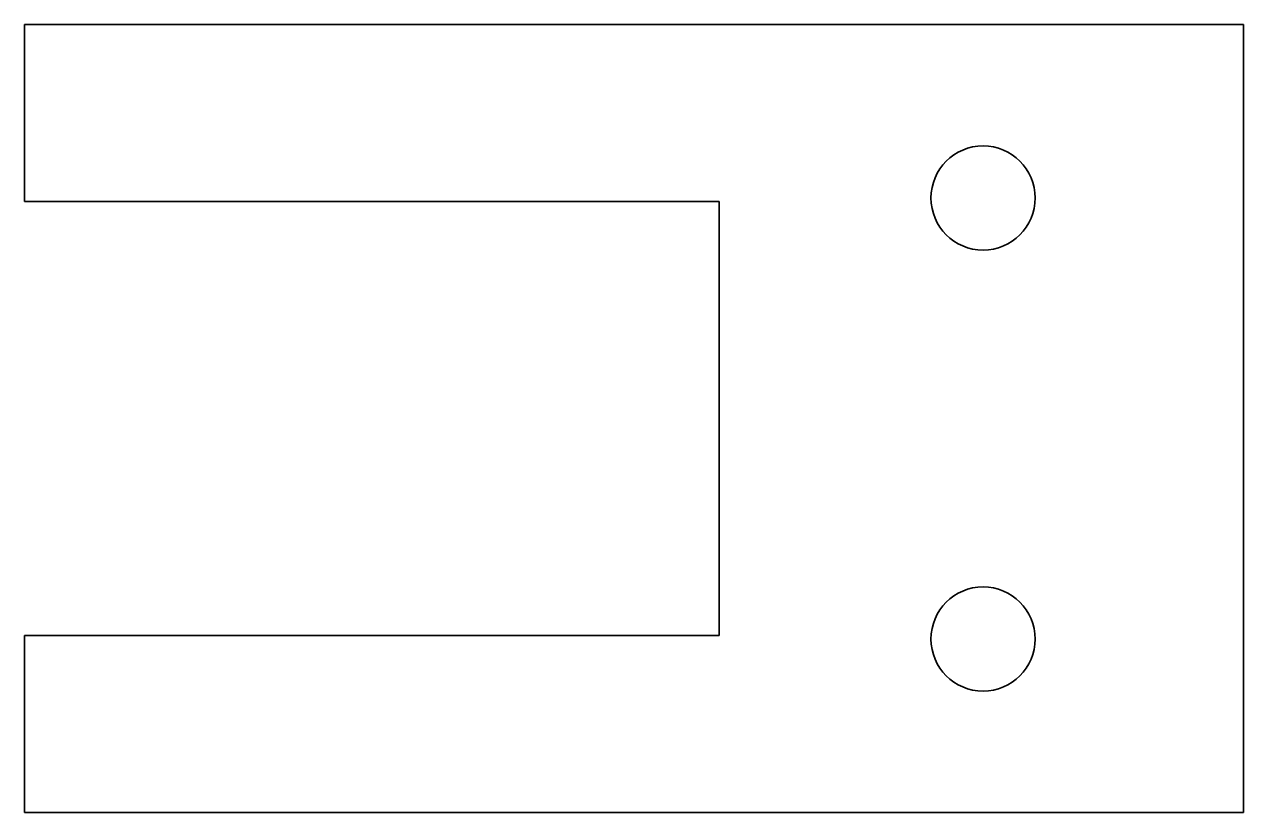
# Model space of a CAD drawing. Extents: x 559.4 to 629.6, y 397.8 to 443.2.
import ezdxf

# ---------------------------------------------------------------- set-up
doc = ezdxf.new("R2010")
doc.units = 0

msp = doc.modelspace()

# ---------------------------------------------------------------- linework, layer by layer
at = {"color": 7, "lineweight": 35}
for p, q in [((559.4, 433), (559.4, 443.2)), ((629.6, 443.2), (559.4, 443.2)), ((629.6, 443.2), (629.6, 397.8)), ((599.4, 433), (559.4, 433)), ((599.4, 408), (599.4, 433)), ((559.4, 397.8), (559.4, 408)), ((559.4, 408), (599.4, 408)), ((559.4, 397.8), (629.6, 397.8))]:
    msp.add_line(p, q, dxfattribs=at)
for centre in [(614.6, 433.2), (614.6, 407.8)]:
    msp.add_circle(centre, 3, dxfattribs=at)

doc.saveas('drawing.dxf')
